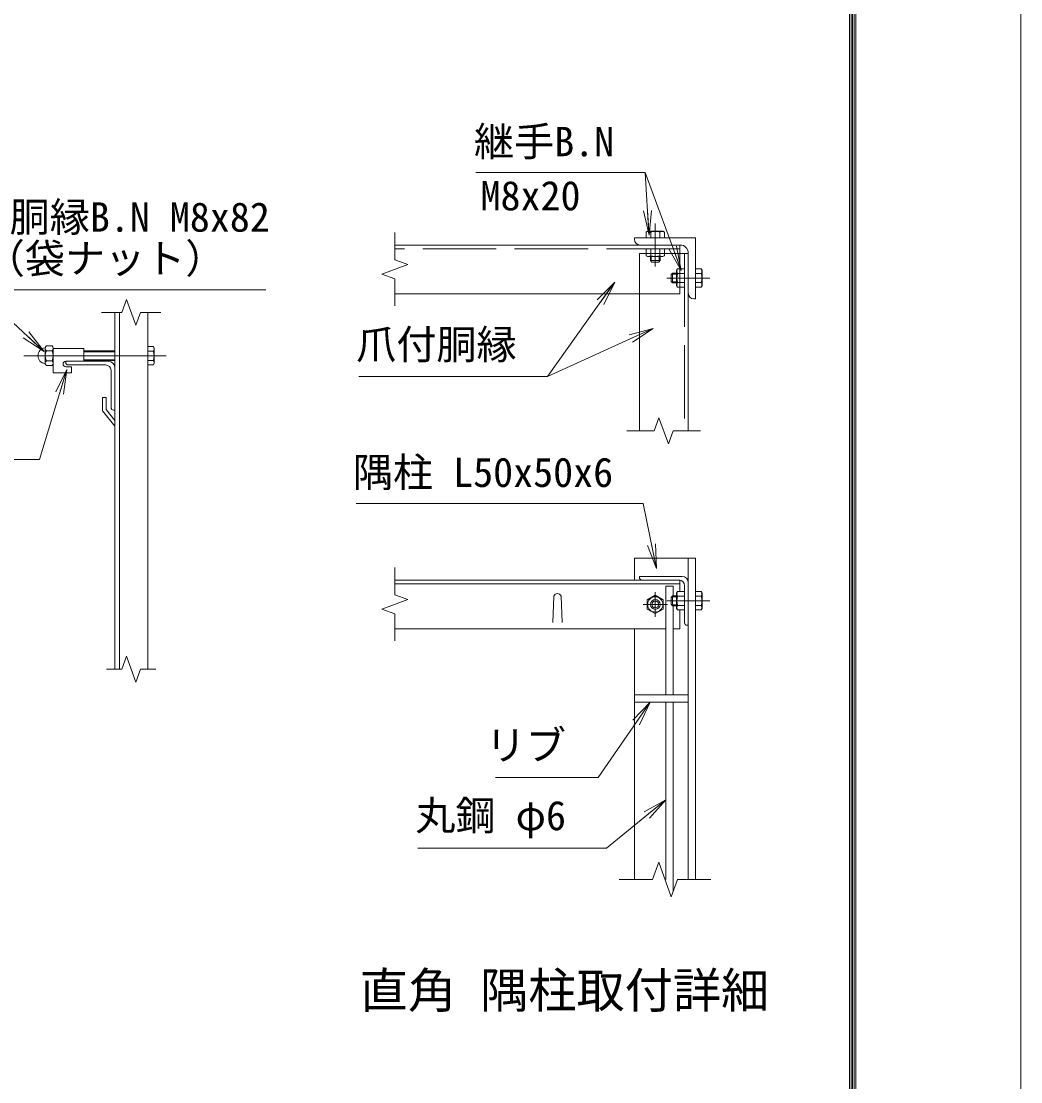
# Model space of a CAD drawing. Units: millimetres, scale not verified. Extents: x -4200 to 4200, y -2970 to 2970.
# Drawn here: x 2566 to 4200, y -561 to 1175 of the extents above; entities that cross this region are included whole.
import ezdxf
from ezdxf.enums import TextEntityAlignment as Align

# ---------------------------------------------------------------- set-up
doc = ezdxf.new("R2010")
doc.units = ezdxf.units.MM
doc.header["$LTSCALE"] = 20
doc.linetypes.add('DASHED', pattern=[7.5, 6, -1.5])
doc.linetypes.add('USER1', pattern=[50.8, 31.75, -6.35, 6.35, -6.35])
for name, color, linetype, lineweight in [('0-1_D-STR1', 1, 'Continuous', 18), ('0-2_D-BMK', 2, 'USER1', 13), ('0-3_D-STR-DIM', 7, 'Continuous', 9), ('0-4_D-STR3', 3, 'Continuous', 13), ('0-8_0', 7, 'Continuous', 9), ('0-B_D-STR-TXT', 7, 'Continuous', 9), ('0-C_D-TTL', 7, 'Continuous', 9)]:
    doc.layers.add(name, color=color, linetype=linetype, lineweight=lineweight)
doc.layers.add('0-9_D-TTL-TXT', color=7, linetype='Continuous')
doc.styles.add('ＭＳ ゴシック', font='')
doc.styles.get('ＭＳ ゴシック').set_extended_font_data('MS Gothic')

# ---------------------------------------------------------------- blocks, each defined once
blk = doc.blocks.new('_Open')
at = {"layer": '0-8_0'}
blk.add_line((-20, 3.33), (0, 0), dxfattribs=at)
blk.add_lwpolyline([(-20, -3.33), (0, 0), (-20, 0)], dxfattribs=at)

msp = doc.modelspace()

# ---------------------------------------------------------------- linework, layer by layer
at = {"layer": '0-1_D-STR1'}
for p, q in [((3568.52, 820.45), (3668.52, 820.45)), ((3568.52, 817.45), (3568.52, 820.45)), ((3668.52, 820.45), (3668.52, 720.45)), ((3642.52, 808.45), (3176.52, 808.45)), ((3643.52, 808.45), (3577.52, 808.45)), ((3576.52, 794.45), (3576.52, 504.45)), ((3656.52, 729.45), (3656.52, 795.45)), ((3576.52, 728.45), (3176.52, 728.45)), ((3668.52, 720.45), (3665.52, 720.45)), ((2718.43, 114.3), (2718.43, 698.24)), ((2726.43, 114.3), (2726.43, 698.24)), ((2772.43, 114.3), (2772.43, 698.24)), ((2638.43, 616.24), (2638.43, 618.24)), ((2638.43, 618.24), (2708.43, 618.24)), ((2642.43, 612.24), (2703.43, 612.24)), ((2718.43, 608.24), (2718.43, 538.24)), ((2712.43, 603.24), (2712.43, 542.24)), ((2704.43, 559), (2704.43, 539.24)), ((2704.43, 539.24), (2718.43, 521.15)), ((2716.43, 538.24), (2718.43, 538.24)), ((2698.43, 537), (2718.43, 512)), ((2718.43, 521.15), (2718.43, 512)), ((3568.52, 260.28), (3568.52, 296.28)), ((3568.52, 296.28), (3668.52, 296.28)), ((3656.52, 296.28), (3656.52, -229.72)), ((3668.52, 296.28), (3668.52, -229.72)), ((3646.52, 266.28), (3576.52, 266.28)), ((3576.52, 264.28), (3576.52, 266.28)), ((3642.52, 260.28), (3176.52, 260.28)), ((3642.52, 254.28), (3176.52, 254.28)), ((3641.52, 260.28), (3580.52, 260.28)), ((3642.52, 241.29), (3642.52, 260.28)), ((3650.52, 190.28), (3650.52, 251.28)), ((3656.52, 186.28), (3656.52, 256.28)), ((3436.52, 234.03), (3435.02, 191.03)), ((3448.52, 234.03), (3450.02, 191.03)), ((3642.52, 180.28), (3642.52, 211.27)), ((3619.79, 180.28), (3176.52, 180.28)), ((3568.52, -229.72), (3568.52, 180.28)), ((3642.52, 180.28), (3631.79, 180.28)), ((3654.52, 186.28), (3656.52, 186.28)), ((3568.52, 72.28), (3656.52, 72.28)), ((3568.52, 60.28), (3656.52, 60.28))]:
    msp.add_line(p, q, dxfattribs=at)
at = {"layer": '0-1_D-STR1', "linetype": 'DASHED'}
for p, q in [((3642.52, 802.45), (3176.52, 802.45)), ((3642.52, 728.45), (3642.52, 808.45)), ((3650.52, 794.45), (3650.52, 504.45)), ((3642.52, 728.45), (3576.52, 728.45))]:
    msp.add_line(p, q, dxfattribs=at)
at = {"layer": '0-1_D-STR1'}
for points in [[(3576.52, 794.45), (3656.52, 794.45), (3656.52, 504.45)], [(2704.43, 559), (2698.43, 559), (2698.43, 537)]]:
    msp.add_lwpolyline(points, dxfattribs=at)
for centre, radius, start, end in [((3577.52, 817.45), 9, 180, 270), ((3643.52, 795.45), 13, 360, 90), ((3665.52, 729.45), 9, 180, 270), ((2642.43, 616.24), 4, 180, 270), ((2703.43, 603.24), 9, 0, 90), ((2708.43, 608.24), 10, 0, 90), ((2716.43, 542.24), 4, 180, 270), ((3580.52, 264.28), 4, 180, 270), ((3646.52, 256.28), 10, 0, 90), ((3641.52, 251.28), 9, 0, 90), ((3442.52, 231.53), 6.5, 22.61986, 157.38014), ((3654.52, 190.28), 4, 180, 270)]:
    msp.add_arc(centre, radius, start, end, dxfattribs=at)
at = {"layer": '0-2_D-BMK'}
for p, q in [((3602.52, 773.45), (3602.52, 843.45)), ((3621.52, 754.45), (3691.52, 754.45)), ((2569.97, 627.24), (2802.43, 627.24)), ((3602.52, 200.28), (3602.52, 240.28)), ((3621.52, 226.28), (3691.52, 226.28)), ((3680.52, 226.28), (3644.52, 226.28)), ((3622.52, 220.28), (3582.52, 220.28))]:
    msp.add_line(p, q, dxfattribs=at)
at = {"layer": '0-3_D-STR-DIM'}
for p, q in [((3176.52, 828.71), (3176.52, 784.1)), ((3176.52, 753.32), (3176.52, 708.71)), ((2696.93, 698.24), (2730.04, 698.24)), ((2760.82, 698.24), (2793.93, 698.24)), ((3600.87, 504.45), (3608.57, 525.6)), ((3608.57, 525.6), (3623.96, 483.31)), ((3556.26, 504.45), (3600.87, 504.45)), ((3623.96, 483.31), (3631.65, 504.45)), ((3631.65, 504.45), (3676.26, 504.45)), ((3176.52, 280.54), (3176.52, 235.93)), ((3176.52, 205.15), (3176.52, 160.54)), ((2737.74, 135.44), (2730.04, 114.3)), ((2753.13, 93.15), (2737.74, 135.44)), ((2704.93, 114.3), (2730.04, 114.3)), ((2760.82, 114.3), (2753.13, 93.15)), ((2760.82, 114.3), (2785.93, 114.3)), ((3598, -229.72), (3543.52, -229.72)), ((3693.52, -229.72), (3639.04, -229.72))]:
    msp.add_line(p, q, dxfattribs=at)
for points in [[(3176.52, 784.1), (3197.67, 776.41), (3155.38, 761.02), (3176.52, 753.32)], [(2760.82, 698.24), (2753.13, 677.1), (2737.74, 719.39), (2730.04, 698.24)], [(3176.52, 235.93), (3197.67, 228.24), (3155.38, 212.85), (3176.52, 205.15)], [(3639.04, -229.72), (3628.78, -257.91), (3608.26, -201.53), (3598, -229.72)]]:
    msp.add_lwpolyline(points, dxfattribs=at)
at = {"layer": '0-4_D-STR3'}
for p, q in [((3589.92, 831.05), (3587.51, 829.66)), ((3587.51, 820.45), (3587.51, 829.66)), ((3617.53, 820.45), (3587.51, 820.45)), ((3615.12, 831.05), (3589.92, 831.05)), ((3595.02, 820.45), (3595.02, 829.66)), ((3610.03, 820.45), (3610.03, 829.66)), ((3615.12, 831.05), (3617.53, 829.66)), ((3617.53, 820.45), (3617.53, 829.66)), ((3587.51, 802.45), (3587.51, 790.9)), ((3587.51, 802.45), (3617.53, 802.45)), ((3595.02, 802.45), (3595.02, 790.9)), ((3610.03, 802.45), (3610.03, 790.9)), ((3617.53, 802.45), (3617.53, 790.9)), ((3587.51, 790.9), (3590.02, 789.45)), ((3590.02, 789.45), (3615.02, 789.45)), ((3594.52, 789.45), (3594.52, 782.85)), ((3596.02, 789.45), (3596.02, 781.35)), ((3610.52, 782.85), (3608.12, 780.45)), ((3609.02, 789.45), (3609.02, 781.35)), ((3610.52, 789.45), (3610.52, 782.85)), ((3617.53, 790.9), (3615.02, 789.45)), ((3608.12, 780.45), (3596.92, 780.45)), ((3637.52, 741.95), (3637.52, 766.95)), ((3650.52, 739.44), (3650.52, 769.46)), ((3668.52, 769.46), (3677.73, 769.46)), ((3668.52, 769.46), (3668.52, 739.44)), ((3679.12, 767.05), (3677.73, 769.46)), ((3679.12, 767.05), (3679.12, 741.85)), ((3630.92, 762.45), (3628.52, 760.05)), ((3628.52, 760.05), (3628.52, 748.85)), ((3630.92, 746.45), (3628.52, 748.85)), ((3637.52, 760.95), (3629.42, 760.95)), ((3637.52, 747.95), (3629.42, 747.95)), ((3630.92, 762.45), (3630.92, 746.45)), ((3637.52, 762.45), (3630.92, 762.45)), ((3637.52, 746.45), (3630.92, 746.45)), ((3650.52, 761.96), (3638.97, 761.96)), ((3650.52, 746.95), (3638.97, 746.95)), ((3668.52, 761.96), (3677.73, 761.96)), ((3668.52, 746.95), (3677.73, 746.95)), ((3668.52, 739.44), (3677.73, 739.44)), ((3679.12, 741.85), (3677.73, 739.44)), ((2615.93, 643.44), (2606.93, 643.44)), ((2772.43, 642.26), (2781.64, 642.26)), ((2772.43, 642.26), (2772.43, 612.23)), ((2783.03, 639.84), (2781.64, 642.26)), ((2604.93, 639.71), (2604.93, 615.02)), ((2604.93, 639.71), (2604.93, 615.02)), ((2606.93, 635.34), (2615.93, 635.34)), ((2617.93, 639.71), (2617.93, 615.02)), ((2617.93, 639.71), (2617.93, 615.02)), ((2617.93, 639.24), (2667.93, 639.24)), ((2617.93, 639.24), (2617.93, 599.24)), ((2667.93, 639.24), (2667.93, 618.24)), ((2718.43, 635.24), (2667.93, 635.24)), ((2718.43, 633.74), (2667.93, 633.74)), ((2772.43, 634.75), (2781.64, 634.75)), ((2783.03, 639.84), (2783.03, 614.64)), ((2606.93, 619.14), (2615.93, 619.14)), ((2615.93, 611.04), (2606.93, 611.04)), ((2638.43, 618.24), (2667.93, 618.24)), ((2638.43, 609.24), (2647.93, 609.24)), ((2647.93, 609.24), (2647.93, 599.24)), ((2718.43, 620.74), (2667.93, 620.74)), ((2718.43, 619.24), (2667.93, 619.24)), ((2772.43, 619.74), (2781.64, 619.74)), ((2772.43, 612.23), (2781.64, 612.23)), ((2783.03, 614.64), (2781.64, 612.23)), ((2617.93, 599.24), (2647.93, 599.24)), ((3619.79, 250.28), (3619.79, 72.28)), ((3631.79, 250.28), (3619.79, 250.28)), ((3631.79, 250.28), (3631.79, 234.28)), ((3630.92, 234.28), (3628.52, 231.88)), ((3628.52, 231.88), (3628.52, 220.68)), ((3637.52, 232.78), (3629.42, 232.78)), ((3637.52, 234.28), (3630.92, 234.28)), ((3638.97, 241.29), (3637.52, 238.78)), ((3637.52, 213.78), (3637.52, 238.78)), ((3650.52, 241.29), (3638.97, 241.29)), ((3650.52, 233.79), (3638.97, 233.79)), ((3650.52, 211.27), (3650.52, 241.29)), ((3668.52, 241.29), (3668.52, 211.27)), ((3668.52, 241.29), (3677.73, 241.29)), ((3668.52, 233.79), (3677.73, 233.79)), ((3679.12, 238.88), (3677.73, 241.29)), ((3679.12, 238.88), (3679.12, 213.68)), ((3637.52, 219.78), (3629.42, 219.78)), ((3637.52, 218.28), (3630.92, 218.28)), ((3631.79, 218.28), (3631.79, 72.28)), ((3638.97, 211.27), (3637.52, 213.78)), ((3650.52, 218.78), (3638.97, 218.78)), ((3650.52, 211.27), (3638.97, 211.27)), ((3668.52, 218.78), (3677.73, 218.78)), ((3668.52, 211.27), (3677.73, 211.27)), ((3679.12, 213.68), (3677.73, 211.27)), ((3619.79, 60.28), (3619.79, -229.72)), ((3631.79, 60.28), (3631.79, -249.65))]:
    msp.add_line(p, q, dxfattribs=at)
for points in [[(3610.52, 782.85), (3594.52, 782.85), (3596.92, 780.45)], [(3650.52, 769.46), (3638.97, 769.46), (3637.52, 766.95)], [(3650.52, 739.44), (3638.97, 739.44), (3637.52, 741.95)], [(3630.92, 234.28), (3630.92, 218.28), (3628.52, 220.68)]]:
    msp.add_lwpolyline(points, dxfattribs=at)
msp.add_lwpolyline([(3615.52, 227.79), (3602.52, 235.29), (3589.52, 227.79), (3589.52, 212.78), (3602.52, 205.27), (3615.52, 212.78)], close=True, dxfattribs=at)
for radius in [12.5, 8, 5.6]:
    msp.add_circle((3602.52, 220.28), radius, dxfattribs=at)
for centre, radius, start, end in [((3591.26, 824.18), 6.64, 55.61585, 124.38415), ((3602.52, 805.98), 24.84, 72.4121, 107.5879), ((3613.78, 824.18), 6.64, 55.61585, 124.38415), ((3591.26, 796.39), 6.64, 235.61585, 304.38416), ((3602.52, 814.58), 24.84, 252.4121, 287.5879), ((3613.78, 796.39), 6.64, 235.61586, 304.38414), ((3644.46, 765.71), 6.64, 145.61586, 214.38414), ((3672.25, 765.71), 6.64, 325.61585, 34.38415), ((3662.65, 754.45), 24.84, 162.4121, 197.5879), ((3644.46, 743.19), 6.64, 145.61584, 214.38415), ((3654.05, 754.45), 24.84, 342.4121, 17.5879), ((3672.25, 743.19), 6.64, 325.61585, 34.38415), ((2610.01, 639.39), 5.08, 127.21089, 232.78911), ((2612.86, 639.39), 5.08, 307.21089, 52.78911), ((2776.16, 638.5), 6.64, 325.61585, 34.38415), ((2605.93, 627.24), 13, 97.16806, 262.83194), ((2604.19, 641.14), 1, 277.16806, 350.16084), ((2622.34, 627.24), 17.4, 152.26063, 207.73937), ((2600.53, 627.24), 17.4, 332.26063, 27.73937), ((2757.96, 627.24), 24.84, 342.4121, 17.5879), ((2604.19, 613.35), 1, 16.57981, 82.83194), ((2610.03, 615.09), 5.1, 127.42505, 232.57495), ((2612.83, 615.09), 5.1, 307.42505, 52.57495), ((2638.43, 613.74), 4.5, 90, 270), ((2776.16, 615.99), 6.64, 325.61585, 34.38415), ((3662.65, 226.28), 24.84, 162.4121, 197.5879), ((3644.46, 237.54), 6.64, 145.61586, 214.38414), ((3672.25, 237.54), 6.64, 325.61585, 34.38415), ((3654.05, 226.28), 24.84, 342.4121, 17.5879), ((3644.46, 215.02), 6.64, 145.61584, 214.38415), ((3672.25, 215.02), 6.64, 325.61585, 34.38415)]:
    msp.add_arc(centre, radius, start, end, dxfattribs=at)
at = {"layer": '0-B_D-STR-TXT'}
for p, q in [((3586.15, 927.21), (3592.19, 826.79)), ((3426.52, 593.38), (3597.2, 671.15))]:
    msp.add_line(p, q, dxfattribs=at)
for points in [[(3308.83, 927.21), (3586.15, 927.21), (3644.08, 768.85)], [(2965.36, 735.13), (2494.13, 735.13), (2601.35, 635.48)], [(3117.48, 593.38), (3426.52, 593.38), (3535.02, 746.04)], [(2351.54, 457.7), (2595.36, 457.7), (2639.68, 602.85)], [(3113.13, 385.55), (3582.84, 385.55), (3603.88, 281.09)], [(3341.51, -62.88), (3509.19, -62.88), (3593.12, 58.64)], [(3214.48, -178.4), (3522.51, -178.4), (3618.24, -100.41)]]:
    msp.add_lwpolyline(points, dxfattribs=at)
at = {"layer": '0-C_D-TTL', "color": 2, "lineweight": 18}
msp.add_lwpolyline([(-4199.68, 2970.23), (4200.32, 2970.23), (4200.32, -2969.77), (-4199.68, -2969.77)], close=True, dxfattribs=at)
at = {"layer": '0-C_D-TTL'}
for points in [[(-3929.68, 2750.23), (3930.32, 2750.23), (3930.32, -2749.77), (-3929.68, -2749.77)], [(-3927.18, 2747.73), (3927.82, 2747.73), (3927.82, -2747.27), (-3927.18, -2747.27)], [(-3924.68, 2745.23), (3925.32, 2745.23), (3925.32, -2744.77), (-3924.68, -2744.77)], [(-3922.18, 2742.73), (3922.82, 2742.73), (3922.82, -2742.27), (-3922.18, -2742.27)], [(-3919.68, 2740.23), (3920.32, 2740.23), (3920.32, -2739.77), (-3919.68, -2739.77)]]:
    msp.add_lwpolyline(points, close=True, dxfattribs=at)

# ---------------------------------------------------------------- block references
at = {"layer": '0-B_D-STR-TXT', "xscale": 2, "yscale": 2}
for p, rotation in [((3592.31, 824.79), 273.44298), ((3644.77, 766.97), 290.09456), ((3536.18, 747.68), 54.59875), ((3599.02, 671.98), 24.49506), ((2602.82, 634.12), 317.09684), ((2640.26, 604.76), 73.01941), ((3604.28, 279.13), 281.3911), ((3594.26, 60.28), 55.36729), ((3619.79, -99.15), 39.17151)]:
    msp.add_blockref('_Open', p, dxfattribs=dict(at, rotation=rotation))

# ---------------------------------------------------------------- texts
at = {"layer": '0-9_D-TTL-TXT', "style": 'ＭＳ ゴシック'}
msp.add_text('直角 隅柱取付詳細', height=57.77, dxfattribs=at).set_placement((3119.17, -457.31), align=Align.BOTTOM_LEFT)
at = {"layer": '0-B_D-STR-TXT', "style": 'ＭＳ ゴシック'}
for s, p in [('継手B.N', (3306.04, 939.29)), ('M8x20', (3316.73, 850.8)), ('胴縁B.N M8x82', (2546.57, 815.86)), ('（袋ナット）', (2505.96, 747.97)), ('爪付胴縁', (3113.42, 607.36)), ('隅柱 L50x50x6', (3108.05, 398.13)), ('リブ', (3325.27, -48.52)), ('丸鋼 φ6', (3210.17, -163.53))]:
    msp.add_text(s, height=48.09, dxfattribs=at).set_placement(p, align=Align.BOTTOM_LEFT)

doc.saveas('drawing.dxf')
